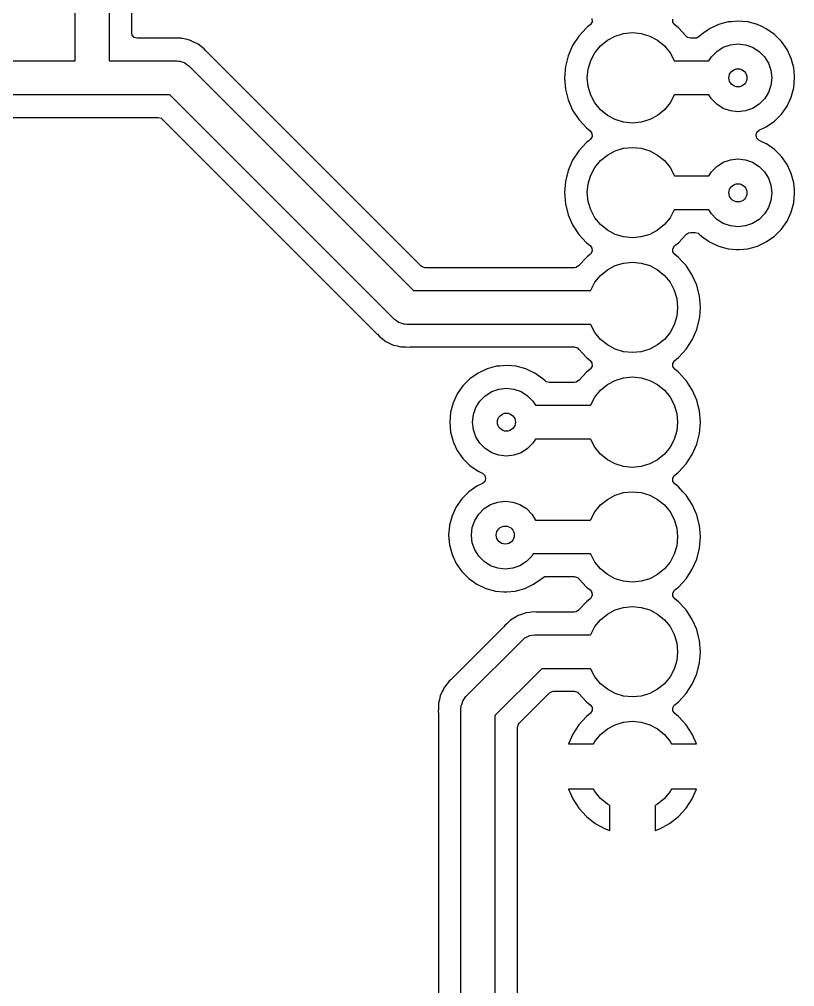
# Model space of a CAD drawing. Extents: x 4.71 to 7.86, y -5.32 to -1.9.
# Drawn here: x 6.054 to 6.729, y -4.109 to -3.266 of the extents above; entities that cross this region are included whole.
import ezdxf

# ---------------------------------------------------------------- set-up
doc = ezdxf.new("R2010")
doc.units = 0
doc.header["$MEASUREMENT"] = 0
doc.layers.add('BLACK', color=7, linetype='CONTINUOUS')

msp = doc.modelspace()

# ---------------------------------------------------------------- linework, layer by layer
at = {"layer": 'BLACK', "linetype": 'CONTINUOUS'}
for p, q in [((6.13202, -3.22625), (6.13202, -3.30244)), ((6.15172, -3.27785), (6.15172, -3.22775)), ((6.10249, -3.30244), (6.10249, -3.23237)), ((6.55298, -3.26833), (6.55162, -3.27072)), ((6.55284, -3.26558), (6.55298, -3.26833)), ((6.6234, -3.26882), (6.62326, -3.26607)), ((6.62501, -3.27105), (6.6234, -3.26882)), ((6.67147, -3.26853), (6.66315, -3.27076)), ((6.67433, -3.26828), (6.67147, -3.26853)), ((6.67147, -3.26853), (6.67147, -3.26853)), ((6.68005, -3.26778), (6.67433, -3.26828)), ((6.68863, -3.26853), (6.68005, -3.26778)), ((6.68005, -3.26778), (6.68005, -3.26778)), ((6.69695, -3.27076), (6.68863, -3.26853)), ((6.15216, -3.27988), (6.15172, -3.27785)), ((6.54797, -3.27359), (6.54134, -3.28079)), ((6.54892, -3.27285), (6.54797, -3.27359)), ((6.55123, -3.27105), (6.54892, -3.27285)), ((6.55162, -3.27072), (6.55123, -3.27105)), ((6.58044, -3.27859), (6.58812, -3.27783)), ((6.58812, -3.27783), (6.5958, -3.27859)), ((6.62827, -3.27359), (6.62501, -3.27105)), ((6.6349, -3.28079), (6.62827, -3.27359)), ((6.65534, -3.2744), (6.64828, -3.27934)), ((6.66315, -3.27076), (6.65534, -3.2744)), ((6.65534, -3.2744), (6.65534, -3.2744)), ((6.66315, -3.27076), (6.66315, -3.27076)), ((6.70085, -3.27258), (6.69695, -3.27076)), ((6.69695, -3.27076), (6.69695, -3.27076)), ((6.69695, -3.27076), (6.69695, -3.27076)), ((6.70476, -3.2744), (6.70085, -3.27258)), ((6.71182, -3.27934), (6.70476, -3.2744)), ((6.70476, -3.2744), (6.70476, -3.2744)), ((6.70476, -3.2744), (6.70476, -3.2744)), ((6.15396, -3.28196), (6.15216, -3.27988)), ((6.1566, -3.28273), (6.15396, -3.28196)), ((6.18733, -3.28273), (6.1566, -3.28273)), ((6.18825, -3.28264), (6.18733, -3.28273)), ((6.18826, -3.28264), (6.18825, -3.28264)), ((6.19154, -3.28273), (6.18826, -3.28264)), ((6.18826, -3.28264), (6.18826, -3.28264)), ((6.19482, -3.28273), (6.19154, -3.28273)), ((6.19483, -3.28273), (6.19482, -3.28273)), ((6.19482, -3.28273), (6.19482, -3.28273)), ((6.19482, -3.28273), (6.19482, -3.28273)), ((6.19482, -3.28273), (6.19482, -3.28273)), ((6.19574, -3.28284), (6.19483, -3.28273)), ((6.19575, -3.28284), (6.19574, -3.28284)), ((6.19894, -3.28364), (6.19575, -3.28284)), ((6.20214, -3.28434), (6.19894, -3.28364)), ((6.20215, -3.28435), (6.20214, -3.28434)), ((6.20214, -3.28434), (6.20214, -3.28434)), ((6.20302, -3.28465), (6.20215, -3.28435)), ((6.20303, -3.28465), (6.20302, -3.28465)), ((6.20569, -3.28598), (6.20303, -3.28465)), ((6.20303, -3.28465), (6.20303, -3.28465)), ((6.20303, -3.28465), (6.20303, -3.28465)), ((6.20597, -3.28611), (6.20569, -3.28598)), ((6.20895, -3.28749), (6.20597, -3.28611)), ((6.54134, -3.28079), (6.53599, -3.28899)), ((6.56028, -3.28936), (6.56625, -3.28446)), ((6.56625, -3.28446), (6.57305, -3.28083)), ((6.57305, -3.28083), (6.58044, -3.27859)), ((6.5958, -3.27859), (6.60319, -3.28083)), ((6.60319, -3.28083), (6.60999, -3.28446)), ((6.60999, -3.28446), (6.61596, -3.28936)), ((6.63494, -3.28085), (6.6349, -3.28079)), ((6.6349, -3.28079), (6.6349, -3.28079)), ((6.6349, -3.28079), (6.6349, -3.28079)), ((6.63499, -3.28089), (6.63494, -3.28085)), ((6.63503, -3.28094), (6.63499, -3.28089)), ((6.63504, -3.28094), (6.63503, -3.28094)), ((6.63615, -3.28196), (6.63504, -3.28094)), ((6.63879, -3.28273), (6.63615, -3.28196)), ((6.64287, -3.28273), (6.63879, -3.28273)), ((6.64391, -3.28262), (6.64287, -3.28273)), ((6.64632, -3.2813), (6.64391, -3.28262)), ((6.64828, -3.27934), (6.64632, -3.2813)), ((6.71493, -3.28245), (6.71182, -3.27934)), ((6.71791, -3.28543), (6.71493, -3.28245)), ((6.72285, -3.29249), (6.71791, -3.28543)), ((6.20895, -3.2875), (6.20895, -3.28749)), ((6.20895, -3.28749), (6.20895, -3.28749)), ((6.20974, -3.28798), (6.20895, -3.2875)), ((6.20974, -3.28799), (6.20974, -3.28798)), ((6.20975, -3.28799), (6.20974, -3.28799)), ((6.2123, -3.29004), (6.20975, -3.28799)), ((6.21248, -3.29018), (6.2123, -3.29004)), ((6.21492, -3.29203), (6.21248, -3.29018)), ((6.21637, -3.29374), (6.21492, -3.29203)), ((6.2165, -3.29389), (6.21637, -3.29374)), ((6.3116, -3.38899), (6.2165, -3.29389)), ((6.53599, -3.28899), (6.53205, -3.29795)), ((6.55538, -3.29533), (6.56028, -3.28936)), ((6.61596, -3.28936), (6.62085, -3.29533)), ((6.65696, -3.29879), (6.66164, -3.29411)), ((6.66164, -3.29411), (6.66724, -3.2906)), ((6.66724, -3.2906), (6.67348, -3.28841)), ((6.67348, -3.28841), (6.68005, -3.28767)), ((6.68005, -3.28767), (6.68662, -3.28841)), ((6.68662, -3.28841), (6.69286, -3.2906)), ((6.69286, -3.2906), (6.69846, -3.29411)), ((6.69846, -3.29411), (6.70313, -3.29879)), ((6.72649, -3.3003), (6.72285, -3.29249)), ((6.72285, -3.29249), (6.72285, -3.29249)), ((6.72285, -3.29249), (6.72285, -3.29249)), ((6.02458, -3.30244), (6.10249, -3.30244)), ((6.13202, -3.30244), (6.19107, -3.30244)), ((6.19107, -3.30244), (6.19259, -3.30256)), ((6.19259, -3.30256), (6.1929, -3.30255)), ((6.1929, -3.30255), (6.19307, -3.3026)), ((6.19307, -3.3026), (6.1935, -3.30264)), ((6.1935, -3.30264), (6.19552, -3.30333)), ((6.19552, -3.30333), (6.19756, -3.30394)), ((6.53205, -3.29795), (6.52965, -3.30744)), ((6.54951, -3.30952), (6.55175, -3.30213)), ((6.55175, -3.30213), (6.55538, -3.29533)), ((6.62085, -3.29533), (6.62449, -3.30213)), ((6.62449, -3.30213), (6.62458, -3.30244)), ((6.62458, -3.30244), (6.65467, -3.30244)), ((6.65467, -3.30244), (6.65696, -3.29879)), ((6.70313, -3.29879), (6.70665, -3.30439)), ((6.72872, -3.30862), (6.72649, -3.3003)), ((6.19756, -3.30394), (6.19781, -3.30411)), ((6.19781, -3.30411), (6.1981, -3.30421)), ((6.1981, -3.30421), (6.19978, -3.30552)), ((6.19978, -3.30552), (6.20151, -3.30676)), ((6.20151, -3.30676), (6.39719, -3.50244)), ((6.52965, -3.30744), (6.52884, -3.3172)), ((6.52965, -3.30744), (6.52965, -3.30744)), ((6.54875, -3.3172), (6.54951, -3.30952)), ((6.70665, -3.30439), (6.70884, -3.31063)), ((6.70884, -3.31063), (6.70958, -3.3172)), ((6.72932, -3.31553), (6.72872, -3.30862)), ((6.52884, -3.3172), (6.52884, -3.3172)), ((6.52884, -3.3172), (6.52965, -3.32696)), ((6.54951, -3.32488), (6.54875, -3.3172)), ((6.70958, -3.3172), (6.70884, -3.32377)), ((6.72872, -3.32578), (6.72947, -3.3172)), ((6.72947, -3.3172), (6.72932, -3.31553)), ((6.72947, -3.3172), (6.72947, -3.3172)), ((6.52965, -3.32696), (6.52965, -3.32696)), ((6.52965, -3.32696), (6.53205, -3.33645)), ((6.55175, -3.33227), (6.54951, -3.32488)), ((6.70884, -3.32377), (6.70665, -3.33001)), ((6.72649, -3.3341), (6.72872, -3.32578)), ((6.11725, -3.33196), (6.02458, -3.33196)), ((6.18496, -3.33196), (6.11725, -3.33196)), ((6.38063, -3.52764), (6.18496, -3.33196)), ((6.53205, -3.33645), (6.53599, -3.34541)), ((6.55538, -3.33907), (6.55175, -3.33227)), ((6.62449, -3.33227), (6.62085, -3.33907)), ((6.62458, -3.33196), (6.62449, -3.33227)), ((6.65467, -3.33196), (6.62458, -3.33196)), ((6.65696, -3.33561), (6.65467, -3.33196)), ((6.66164, -3.34028), (6.65696, -3.33561)), ((6.70313, -3.33561), (6.69846, -3.34028)), ((6.70665, -3.33001), (6.70313, -3.33561)), ((6.72285, -3.34191), (6.72649, -3.3341)), ((6.53599, -3.34541), (6.54134, -3.35361)), ((6.56028, -3.34504), (6.55538, -3.33907)), ((6.56625, -3.34993), (6.56028, -3.34504)), ((6.61596, -3.34504), (6.60999, -3.34993)), ((6.62085, -3.33907), (6.61596, -3.34504)), ((6.66724, -3.3438), (6.66164, -3.34028)), ((6.67348, -3.34599), (6.66724, -3.3438)), ((6.69286, -3.3438), (6.68662, -3.34599)), ((6.69846, -3.34028), (6.69286, -3.3438)), ((6.71791, -3.34897), (6.72285, -3.34191)), ((6.03879, -3.35167), (6.1135, -3.35167)), ((6.1135, -3.35167), (6.11405, -3.35167)), ((6.11405, -3.35167), (6.11484, -3.35173)), ((6.11484, -3.35173), (6.11538, -3.35182)), ((6.11538, -3.35182), (6.11812, -3.35167)), ((6.11812, -3.35167), (6.11825, -3.35167)), ((6.11825, -3.35167), (6.17477, -3.35167)), ((6.17477, -3.35167), (6.17741, -3.35244)), ((6.17741, -3.35244), (6.17822, -3.3531)), ((6.17822, -3.3531), (6.36564, -3.54051)), ((6.54134, -3.35361), (6.5419, -3.35422)), ((6.57305, -3.35357), (6.56625, -3.34993)), ((6.58044, -3.35581), (6.57305, -3.35357)), ((6.60319, -3.35357), (6.5958, -3.35581)), ((6.60999, -3.34993), (6.60319, -3.35357)), ((6.68005, -3.34673), (6.67348, -3.34599)), ((6.68662, -3.34599), (6.68005, -3.34673)), ((6.71182, -3.35506), (6.71791, -3.34897)), ((6.5419, -3.35422), (6.54797, -3.36081)), ((6.54797, -3.36081), (6.55123, -3.36335)), ((6.58812, -3.35657), (6.58044, -3.35581)), ((6.5958, -3.35581), (6.58812, -3.35657)), ((6.69859, -3.36287), (6.70476, -3.36)), ((6.70476, -3.36), (6.71182, -3.35506)), ((6.55123, -3.36335), (6.55284, -3.36558)), ((6.55162, -3.37072), (6.55123, -3.37105)), ((6.55298, -3.36833), (6.55162, -3.37072)), ((6.55284, -3.36558), (6.55298, -3.36833)), ((6.69578, -3.36726), (6.69657, -3.36463)), ((6.69653, -3.3699), (6.69578, -3.36726)), ((6.69859, -3.37172), (6.69653, -3.3699)), ((6.69657, -3.36463), (6.69859, -3.36287)), ((6.54797, -3.37359), (6.54134, -3.38079)), ((6.55037, -3.37172), (6.54797, -3.37359)), ((6.55123, -3.37105), (6.55037, -3.37172)), ((6.57305, -3.38083), (6.58044, -3.37859)), ((6.58044, -3.37859), (6.58812, -3.37783)), ((6.58812, -3.37783), (6.5958, -3.37859)), ((6.5958, -3.37859), (6.60319, -3.38083)), ((6.69925, -3.37203), (6.69859, -3.37172)), ((6.70476, -3.3746), (6.69925, -3.37203)), ((6.70486, -3.37467), (6.70476, -3.3746)), ((6.71182, -3.37954), (6.70486, -3.37467)), ((6.54134, -3.38079), (6.53599, -3.38899)), ((6.56028, -3.38936), (6.56625, -3.38446)), ((6.56625, -3.38446), (6.57305, -3.38083)), ((6.60319, -3.38083), (6.60999, -3.38446)), ((6.60999, -3.38446), (6.61596, -3.38936)), ((6.67348, -3.38861), (6.68005, -3.38787)), ((6.68005, -3.38787), (6.68662, -3.38861)), ((6.71509, -3.38282), (6.71182, -3.37954)), ((6.71791, -3.38563), (6.71509, -3.38282)), ((6.72285, -3.39269), (6.71791, -3.38563)), ((6.40392, -3.4813), (6.3116, -3.38899)), ((6.53599, -3.38899), (6.53205, -3.39795)), ((6.55175, -3.40213), (6.55538, -3.39533)), ((6.55538, -3.39533), (6.56028, -3.38936)), ((6.61596, -3.38936), (6.62085, -3.39533)), ((6.62085, -3.39533), (6.62449, -3.40213)), ((6.65696, -3.39899), (6.66164, -3.39431)), ((6.66164, -3.39431), (6.66724, -3.39079)), ((6.66724, -3.39079), (6.67348, -3.38861)), ((6.68662, -3.38861), (6.69286, -3.39079)), ((6.69286, -3.39079), (6.69846, -3.39431)), ((6.69846, -3.39431), (6.70313, -3.39899)), ((6.72649, -3.40049), (6.72285, -3.39269)), ((6.72285, -3.39269), (6.72285, -3.39269)), ((6.72285, -3.39269), (6.72285, -3.39269)), ((6.53205, -3.39795), (6.52965, -3.40744)), ((6.54951, -3.40952), (6.55175, -3.40213)), ((6.62449, -3.40213), (6.62464, -3.40263)), ((6.62464, -3.40263), (6.65467, -3.40263)), ((6.65467, -3.40263), (6.65696, -3.39899)), ((6.70313, -3.39899), (6.70665, -3.40458)), ((6.70665, -3.40458), (6.70884, -3.41083)), ((6.72872, -3.40881), (6.72649, -3.40049)), ((6.52965, -3.40744), (6.52884, -3.4172)), ((6.52965, -3.40744), (6.52965, -3.40744)), ((6.54875, -3.4172), (6.54951, -3.40952)), ((6.70884, -3.41083), (6.70958, -3.4174)), ((6.72923, -3.41472), (6.72872, -3.40881)), ((6.52884, -3.4172), (6.52884, -3.4172)), ((6.52884, -3.4172), (6.52965, -3.42696)), ((6.54951, -3.42488), (6.54875, -3.4172)), ((6.70958, -3.4174), (6.70884, -3.42397)), ((6.72872, -3.42598), (6.72944, -3.41772)), ((6.72947, -3.4174), (6.72923, -3.41472)), ((6.72944, -3.41772), (6.72947, -3.4174)), ((6.72947, -3.4174), (6.72947, -3.4174)), ((6.52965, -3.42696), (6.52965, -3.42696)), ((6.52965, -3.42696), (6.53205, -3.43645)), ((6.55175, -3.43227), (6.54951, -3.42488)), ((6.70884, -3.42397), (6.70665, -3.43021)), ((6.72649, -3.4343), (6.72872, -3.42598)), ((6.53205, -3.43645), (6.53599, -3.44541)), ((6.55538, -3.43907), (6.55175, -3.43227)), ((6.62449, -3.43227), (6.62085, -3.43907)), ((6.62452, -3.43216), (6.62449, -3.43227)), ((6.65467, -3.43216), (6.62452, -3.43216)), ((6.65696, -3.43581), (6.65467, -3.43216)), ((6.66164, -3.44048), (6.65696, -3.43581)), ((6.70313, -3.43581), (6.69846, -3.44048)), ((6.70665, -3.43021), (6.70313, -3.43581)), ((6.72285, -3.44211), (6.72649, -3.4343)), ((6.53599, -3.44541), (6.54134, -3.45361)), ((6.56028, -3.44504), (6.55538, -3.43907)), ((6.56625, -3.44993), (6.56028, -3.44504)), ((6.61596, -3.44504), (6.60999, -3.44993)), ((6.62085, -3.43907), (6.61596, -3.44504)), ((6.66724, -3.444), (6.66164, -3.44048)), ((6.67348, -3.44618), (6.66724, -3.444)), ((6.68005, -3.44692), (6.67348, -3.44618)), ((6.68662, -3.44618), (6.68005, -3.44692)), ((6.69286, -3.444), (6.68662, -3.44618)), ((6.69846, -3.44048), (6.69286, -3.444)), ((6.71791, -3.44916), (6.72285, -3.44211)), ((6.54134, -3.45361), (6.54134, -3.45361)), ((6.54134, -3.45361), (6.54797, -3.46081)), ((6.57305, -3.45357), (6.56625, -3.44993)), ((6.58044, -3.45581), (6.57305, -3.45357)), ((6.60319, -3.45357), (6.5958, -3.45581)), ((6.60999, -3.44993), (6.60319, -3.45357)), ((6.62827, -3.46081), (6.6349, -3.45361)), ((6.6349, -3.45361), (6.63503, -3.45346)), ((6.6349, -3.45361), (6.6349, -3.45361)), ((6.63503, -3.45346), (6.6351, -3.45352)), ((6.6351, -3.45352), (6.63702, -3.45214)), ((6.63702, -3.45214), (6.63864, -3.45186)), ((6.63864, -3.45186), (6.64287, -3.45186)), ((6.64287, -3.45186), (6.64551, -3.45264)), ((6.64551, -3.45264), (6.64632, -3.45329)), ((6.64632, -3.45329), (6.64828, -3.45525)), ((6.64828, -3.45525), (6.65534, -3.4602)), ((6.70476, -3.4602), (6.71182, -3.45525)), ((6.71182, -3.45525), (6.71791, -3.44916)), ((6.54797, -3.46081), (6.55123, -3.46335)), ((6.55123, -3.46335), (6.55284, -3.46558)), ((6.58812, -3.45657), (6.58044, -3.45581)), ((6.5958, -3.45581), (6.58812, -3.45657)), ((6.62326, -3.46607), (6.62462, -3.46368)), ((6.62462, -3.46368), (6.62501, -3.46335)), ((6.62501, -3.46335), (6.62827, -3.46081)), ((6.65534, -3.4602), (6.66315, -3.46384)), ((6.69695, -3.46384), (6.70476, -3.4602)), ((6.55123, -3.47105), (6.54892, -3.47285)), ((6.55162, -3.47072), (6.55123, -3.47105)), ((6.55298, -3.46833), (6.55162, -3.47072)), ((6.55284, -3.46558), (6.55298, -3.46833)), ((6.6234, -3.46882), (6.62326, -3.46607)), ((6.62501, -3.47105), (6.6234, -3.46882)), ((6.62827, -3.47359), (6.62501, -3.47105)), ((6.66315, -3.46384), (6.67147, -3.46607)), ((6.67147, -3.46607), (6.67867, -3.4667)), ((6.67867, -3.4667), (6.68005, -3.46682)), ((6.68005, -3.46682), (6.68116, -3.46672)), ((6.68005, -3.46682), (6.68005, -3.46682)), ((6.68005, -3.46682), (6.68005, -3.46682)), ((6.68116, -3.46672), (6.68863, -3.46607)), ((6.68863, -3.46607), (6.69695, -3.46384)), ((6.54797, -3.47359), (6.54134, -3.48079)), ((6.54892, -3.47285), (6.54797, -3.47359)), ((6.54797, -3.47359), (6.54797, -3.47359)), ((6.57305, -3.48083), (6.58044, -3.47859)), ((6.58044, -3.47859), (6.58812, -3.47783)), ((6.58812, -3.47783), (6.5958, -3.47859)), ((6.5958, -3.47859), (6.60319, -3.48083)), ((6.63181, -3.47744), (6.62827, -3.47359)), ((6.6349, -3.48079), (6.63181, -3.47744)), ((6.40473, -3.48196), (6.40392, -3.4813)), ((6.40737, -3.48273), (6.40473, -3.48196)), ((6.53744, -3.48273), (6.40737, -3.48273)), ((6.53906, -3.48245), (6.53744, -3.48273)), ((6.54119, -3.48093), (6.53906, -3.48245)), ((6.5412, -3.48094), (6.54119, -3.48093)), ((6.54127, -3.48087), (6.5412, -3.48094)), ((6.5413, -3.48085), (6.54127, -3.48087)), ((6.54134, -3.48079), (6.5413, -3.48085)), ((6.54134, -3.48079), (6.54134, -3.48079)), ((6.54134, -3.48079), (6.54134, -3.48079)), ((6.56028, -3.48936), (6.56625, -3.48446)), ((6.56625, -3.48446), (6.57305, -3.48083)), ((6.60319, -3.48083), (6.60999, -3.48446)), ((6.60999, -3.48446), (6.61596, -3.48936)), ((6.64025, -3.48899), (6.6349, -3.48079)), ((6.64418, -3.49795), (6.64025, -3.48899)), ((6.55175, -3.50213), (6.55538, -3.49533)), ((6.55538, -3.49533), (6.56028, -3.48936)), ((6.61596, -3.48936), (6.62085, -3.49533)), ((6.62085, -3.49533), (6.62449, -3.50213)), ((6.39719, -3.50244), (6.55165, -3.50244)), ((6.55165, -3.50244), (6.55175, -3.50213)), ((6.62449, -3.50213), (6.62673, -3.50952)), ((6.64659, -3.50744), (6.64418, -3.49795)), ((6.62673, -3.50952), (6.62749, -3.5172)), ((6.64683, -3.51033), (6.64659, -3.50744)), ((6.64659, -3.50744), (6.64659, -3.50744)), ((6.6474, -3.5172), (6.64683, -3.51033)), ((6.62749, -3.5172), (6.62673, -3.52488)), ((6.6467, -3.52555), (6.64706, -3.52129)), ((6.64706, -3.52129), (6.6474, -3.5172)), ((6.38236, -3.52888), (6.38063, -3.52764)), ((6.38405, -3.53018), (6.38236, -3.52888)), ((6.38434, -3.53028), (6.38405, -3.53018)), ((6.38459, -3.53046), (6.38434, -3.53028)), ((6.38663, -3.53107), (6.38459, -3.53046)), ((6.38864, -3.53176), (6.38663, -3.53107)), ((6.62673, -3.52488), (6.62449, -3.53227)), ((6.64418, -3.53645), (6.64659, -3.52696)), ((6.64659, -3.52696), (6.6467, -3.52555)), ((6.38907, -3.5318), (6.38864, -3.53176)), ((6.38925, -3.53185), (6.38907, -3.5318)), ((6.38955, -3.53184), (6.38925, -3.53185)), ((6.39107, -3.53196), (6.38955, -3.53184)), ((6.55165, -3.53196), (6.39107, -3.53196)), ((6.55175, -3.53227), (6.55165, -3.53196)), ((6.55538, -3.53907), (6.55175, -3.53227)), ((6.56028, -3.54504), (6.55538, -3.53907)), ((6.62085, -3.53907), (6.61596, -3.54504)), ((6.62449, -3.53227), (6.62085, -3.53907)), ((6.64025, -3.54541), (6.64418, -3.53645)), ((6.36564, -3.54051), (6.36577, -3.54066)), ((6.36577, -3.54066), (6.36723, -3.54237)), ((6.36723, -3.54237), (6.36723, -3.54237)), ((6.36723, -3.54237), (6.36723, -3.54237)), ((6.36723, -3.54237), (6.36723, -3.54237)), ((6.36723, -3.54237), (6.36984, -3.54436)), ((6.36984, -3.54436), (6.36984, -3.54436)), ((6.36984, -3.54436), (6.3724, -3.54641)), ((6.3724, -3.54641), (6.3724, -3.54641)), ((6.3724, -3.54641), (6.37241, -3.54642)), ((6.37241, -3.54642), (6.37319, -3.5469)), ((6.37319, -3.5469), (6.3732, -3.54691)), ((6.3732, -3.54691), (6.37618, -3.54829)), ((6.56625, -3.54993), (6.56028, -3.54504)), ((6.61596, -3.54504), (6.60999, -3.54993)), ((6.6349, -3.55361), (6.64025, -3.54541)), ((6.37618, -3.54829), (6.37912, -3.54974)), ((6.37912, -3.54974), (6.37912, -3.54975)), ((6.37912, -3.54975), (6.37999, -3.55005)), ((6.37999, -3.55005), (6.38, -3.55006)), ((6.38, -3.55006), (6.38, -3.55006)), ((6.38, -3.55006), (6.38, -3.55006)), ((6.38, -3.55006), (6.38, -3.55006)), ((6.38, -3.55006), (6.38321, -3.55076)), ((6.38321, -3.55076), (6.38384, -3.55092)), ((6.38384, -3.55092), (6.38639, -3.55155)), ((6.38639, -3.55155), (6.3864, -3.55155)), ((6.3864, -3.55155), (6.38732, -3.55167)), ((6.38732, -3.55167), (6.38732, -3.55167)), ((6.38732, -3.55167), (6.38732, -3.55167)), ((6.38732, -3.55167), (6.39061, -3.55167)), ((6.39061, -3.55167), (6.39389, -3.55176)), ((6.39389, -3.55176), (6.39481, -3.55167)), ((6.39389, -3.55176), (6.39389, -3.55176)), ((6.39481, -3.55167), (6.53744, -3.55167)), ((6.53744, -3.55167), (6.54008, -3.55244)), ((6.54008, -3.55244), (6.5412, -3.55346)), ((6.5412, -3.55346), (6.5412, -3.55346)), ((6.5412, -3.55346), (6.54125, -3.5535)), ((6.54125, -3.5535), (6.5413, -3.55355)), ((6.5413, -3.55355), (6.54134, -3.55361)), ((6.54134, -3.55361), (6.54134, -3.55361)), ((6.54134, -3.55361), (6.54797, -3.56081)), ((6.57305, -3.55357), (6.56625, -3.54993)), ((6.58044, -3.55581), (6.57305, -3.55357)), ((6.58812, -3.55657), (6.58044, -3.55581)), ((6.5958, -3.55581), (6.58812, -3.55657)), ((6.60319, -3.55357), (6.5958, -3.55581)), ((6.60999, -3.54993), (6.60319, -3.55357)), ((6.62827, -3.56081), (6.6349, -3.55361)), ((6.54797, -3.56081), (6.55123, -3.56335)), ((6.55123, -3.56335), (6.55284, -3.56558)), ((6.62326, -3.56607), (6.62462, -3.56368)), ((6.62462, -3.56368), (6.62501, -3.56335)), ((6.62501, -3.56335), (6.62827, -3.56081)), ((6.46137, -3.57076), (6.45357, -3.5744)), ((6.46969, -3.56853), (6.46137, -3.57076)), ((6.46137, -3.57076), (6.46137, -3.57076)), ((6.47256, -3.56828), (6.46969, -3.56853)), ((6.46969, -3.56853), (6.46969, -3.56853)), ((6.47828, -3.56778), (6.47256, -3.56828)), ((6.48686, -3.56853), (6.47828, -3.56778)), ((6.47828, -3.56778), (6.47828, -3.56778)), ((6.49518, -3.57076), (6.48686, -3.56853)), ((6.49764, -3.57191), (6.49518, -3.57076)), ((6.49518, -3.57076), (6.49518, -3.57076)), ((6.49518, -3.57076), (6.49518, -3.57076)), ((6.50299, -3.5744), (6.49764, -3.57191)), ((6.55123, -3.57105), (6.54797, -3.57359)), ((6.55162, -3.57072), (6.55123, -3.57105)), ((6.55298, -3.56833), (6.55162, -3.57072)), ((6.55284, -3.56558), (6.55298, -3.56833)), ((6.6234, -3.56882), (6.62326, -3.56607)), ((6.62501, -3.57105), (6.6234, -3.56882)), ((6.62827, -3.57359), (6.62501, -3.57105)), ((6.44651, -3.57934), (6.44042, -3.58543)), ((6.45357, -3.5744), (6.44651, -3.57934)), ((6.45357, -3.5744), (6.45357, -3.5744)), ((6.51004, -3.57934), (6.50299, -3.5744)), ((6.50299, -3.5744), (6.50299, -3.5744)), ((6.50299, -3.5744), (6.50299, -3.5744)), ((6.512, -3.5813), (6.51004, -3.57934)), ((6.51004, -3.57934), (6.51004, -3.57934)), ((6.51282, -3.58196), (6.512, -3.5813)), ((6.54119, -3.58093), (6.53906, -3.58245)), ((6.5412, -3.58094), (6.54119, -3.58093)), ((6.54127, -3.58087), (6.5412, -3.58094)), ((6.5413, -3.58085), (6.54127, -3.58087)), ((6.54134, -3.58079), (6.5413, -3.58085)), ((6.54797, -3.57359), (6.54134, -3.58079)), ((6.54134, -3.58079), (6.54134, -3.58079)), ((6.54134, -3.58079), (6.54134, -3.58079)), ((6.54797, -3.57359), (6.54797, -3.57359)), ((6.54797, -3.57359), (6.54797, -3.57359)), ((6.56625, -3.58446), (6.57305, -3.58083)), ((6.57305, -3.58083), (6.58044, -3.57859)), ((6.58044, -3.57859), (6.58812, -3.57783)), ((6.58812, -3.57783), (6.5958, -3.57859)), ((6.5958, -3.57859), (6.60319, -3.58083)), ((6.60319, -3.58083), (6.60999, -3.58446)), ((6.63356, -3.57934), (6.62827, -3.57359)), ((6.6349, -3.58079), (6.63356, -3.57934)), ((6.64025, -3.58899), (6.6349, -3.58079)), ((6.44042, -3.58543), (6.43548, -3.59249)), ((6.46547, -3.5906), (6.47171, -3.58841)), ((6.47171, -3.58841), (6.47828, -3.58767)), ((6.47828, -3.58767), (6.48485, -3.58841)), ((6.48485, -3.58841), (6.49109, -3.5906)), ((6.51546, -3.58273), (6.51282, -3.58196)), ((6.53744, -3.58273), (6.51546, -3.58273)), ((6.53906, -3.58245), (6.53744, -3.58273)), ((6.55538, -3.59533), (6.56028, -3.58936)), ((6.56028, -3.58936), (6.56625, -3.58446)), ((6.60999, -3.58446), (6.61596, -3.58936)), ((6.61596, -3.58936), (6.62085, -3.59533)), ((6.64418, -3.59795), (6.64025, -3.58899)), ((6.43548, -3.59249), (6.43184, -3.6003)), ((6.43548, -3.59249), (6.43548, -3.59249)), ((6.45519, -3.59879), (6.45987, -3.59411)), ((6.45987, -3.59411), (6.46547, -3.5906)), ((6.49109, -3.5906), (6.49669, -3.59411)), ((6.49669, -3.59411), (6.50136, -3.59879)), ((6.55175, -3.60213), (6.55538, -3.59533)), ((6.62085, -3.59533), (6.62449, -3.60213)), ((6.64548, -3.60307), (6.64418, -3.59795)), ((6.43184, -3.6003), (6.42961, -3.60862)), ((6.43184, -3.6003), (6.43184, -3.6003)), ((6.44949, -3.61063), (6.45167, -3.60439)), ((6.45167, -3.60439), (6.45519, -3.59879)), ((6.50136, -3.59879), (6.50365, -3.60244)), ((6.50365, -3.60244), (6.55165, -3.60244)), ((6.55165, -3.60244), (6.55175, -3.60213)), ((6.62449, -3.60213), (6.62673, -3.60952)), ((6.64659, -3.60744), (6.64548, -3.60307)), ((6.42961, -3.60862), (6.42886, -3.6172)), ((6.42961, -3.60862), (6.42961, -3.60862)), ((6.44875, -3.6172), (6.44949, -3.61063)), ((6.62673, -3.60952), (6.62749, -3.6172)), ((6.6474, -3.6172), (6.64659, -3.60744)), ((6.42886, -3.6172), (6.42886, -3.6172)), ((6.42886, -3.6172), (6.42961, -3.62578)), ((6.44949, -3.62377), (6.44875, -3.6172)), ((6.45167, -3.63001), (6.44949, -3.62377)), ((6.62749, -3.6172), (6.62673, -3.62488)), ((6.64659, -3.62696), (6.6474, -3.6172)), ((6.42961, -3.62578), (6.42961, -3.62578)), ((6.42961, -3.62578), (6.43184, -3.6341)), ((6.45519, -3.63561), (6.45167, -3.63001)), ((6.50365, -3.63196), (6.50136, -3.63561)), ((6.55165, -3.63196), (6.50365, -3.63196)), ((6.55175, -3.63227), (6.55165, -3.63196)), ((6.55538, -3.63907), (6.55175, -3.63227)), ((6.62449, -3.63227), (6.62085, -3.63907)), ((6.62673, -3.62488), (6.62449, -3.63227)), ((6.64418, -3.63645), (6.64659, -3.62696)), ((6.43184, -3.6341), (6.43184, -3.6341)), ((6.43184, -3.6341), (6.43184, -3.6341)), ((6.43184, -3.6341), (6.43222, -3.63492)), ((6.43222, -3.63492), (6.43548, -3.64191)), ((6.45987, -3.64028), (6.45519, -3.63561)), ((6.46547, -3.6438), (6.45987, -3.64028)), ((6.49669, -3.64028), (6.49109, -3.6438)), ((6.50136, -3.63561), (6.49669, -3.64028)), ((6.56028, -3.64504), (6.55538, -3.63907)), ((6.62085, -3.63907), (6.61596, -3.64504)), ((6.64025, -3.64541), (6.64418, -3.63645)), ((6.43548, -3.64191), (6.43548, -3.64191)), ((6.43548, -3.64191), (6.44042, -3.64897)), ((6.44042, -3.64897), (6.44651, -3.65506)), ((6.47171, -3.64599), (6.46547, -3.6438)), ((6.47828, -3.64673), (6.47171, -3.64599)), ((6.48485, -3.64599), (6.47828, -3.64673)), ((6.49109, -3.6438), (6.48485, -3.64599)), ((6.56625, -3.64993), (6.56028, -3.64504)), ((6.61596, -3.64504), (6.60999, -3.64993)), ((6.6349, -3.65361), (6.64025, -3.64541)), ((6.44651, -3.65506), (6.45357, -3.66)), ((6.57305, -3.65357), (6.56625, -3.64993)), ((6.58044, -3.65581), (6.57305, -3.65357)), ((6.58812, -3.65657), (6.58044, -3.65581)), ((6.5958, -3.65581), (6.58812, -3.65657)), ((6.60319, -3.65357), (6.5958, -3.65581)), ((6.60999, -3.64993), (6.60319, -3.65357)), ((6.62827, -3.66081), (6.6349, -3.65361)), ((6.45357, -3.66), (6.4555, -3.6609)), ((6.4555, -3.6609), (6.45734, -3.66176)), ((6.45734, -3.66176), (6.4594, -3.66358)), ((6.4594, -3.66358), (6.46016, -3.66622)), ((6.62326, -3.66607), (6.62462, -3.66368)), ((6.62462, -3.66368), (6.62501, -3.66335)), ((6.62501, -3.66335), (6.62827, -3.66081)), ((6.45258, -3.67283), (6.44553, -3.67777)), ((6.45734, -3.67061), (6.45258, -3.67283)), ((6.45258, -3.67283), (6.45258, -3.67283)), ((6.45936, -3.66885), (6.45734, -3.67061)), ((6.46016, -3.66622), (6.45936, -3.66885)), ((6.6234, -3.66882), (6.62326, -3.66607)), ((6.62501, -3.67105), (6.6234, -3.66882)), ((6.62827, -3.67359), (6.62501, -3.67105)), ((6.63211, -3.67777), (6.62827, -3.67359)), ((6.44553, -3.67777), (6.43943, -3.68386)), ((6.56625, -3.68446), (6.57305, -3.68083)), ((6.57305, -3.68083), (6.58044, -3.67859)), ((6.58044, -3.67859), (6.58812, -3.67783)), ((6.58812, -3.67783), (6.5958, -3.67859)), ((6.5958, -3.67859), (6.60319, -3.68083)), ((6.60319, -3.68083), (6.60999, -3.68446)), ((6.6349, -3.68079), (6.63211, -3.67777)), ((6.64025, -3.68899), (6.6349, -3.68079)), ((6.43449, -3.69091), (6.43085, -3.69872)), ((6.43943, -3.68386), (6.43449, -3.69091)), ((6.43449, -3.69091), (6.43449, -3.69091)), ((6.45888, -3.69254), (6.46448, -3.68902)), ((6.46448, -3.68902), (6.47072, -3.68684)), ((6.47072, -3.68684), (6.47729, -3.6861)), ((6.47729, -3.6861), (6.48386, -3.68684)), ((6.48386, -3.68684), (6.4901, -3.68902)), ((6.4901, -3.68902), (6.4957, -3.69254)), ((6.55538, -3.69533), (6.56028, -3.68936)), ((6.56028, -3.68936), (6.56625, -3.68446)), ((6.60999, -3.68446), (6.61596, -3.68936)), ((6.61596, -3.68936), (6.62085, -3.69533)), ((6.64418, -3.69795), (6.64025, -3.68899)), ((6.43085, -3.69872), (6.42862, -3.70704)), ((6.43085, -3.69872), (6.43085, -3.69872)), ((6.45069, -3.70281), (6.45421, -3.69721)), ((6.45421, -3.69721), (6.45888, -3.69254)), ((6.4957, -3.69254), (6.50038, -3.69721)), ((6.50038, -3.69721), (6.50366, -3.70244)), ((6.55175, -3.70213), (6.55538, -3.69533)), ((6.62085, -3.69533), (6.62449, -3.70213)), ((6.64659, -3.70744), (6.64418, -3.69795)), ((6.42859, -3.70744), (6.42787, -3.71562)), ((6.42862, -3.70704), (6.42859, -3.70744)), ((6.42862, -3.70704), (6.42862, -3.70704)), ((6.44851, -3.70905), (6.45069, -3.70281)), ((6.50366, -3.70244), (6.55165, -3.70244)), ((6.55165, -3.70244), (6.55175, -3.70213)), ((6.62449, -3.70213), (6.62673, -3.70952)), ((6.6468, -3.71001), (6.64659, -3.70744)), ((6.64659, -3.70744), (6.64659, -3.70744)), ((6.42787, -3.71562), (6.42787, -3.71562)), ((6.42787, -3.71562), (6.42862, -3.72421)), ((6.44776, -3.71562), (6.44851, -3.70905)), ((6.44851, -3.72219), (6.44776, -3.71562)), ((6.62673, -3.70952), (6.62749, -3.7172)), ((6.6474, -3.7172), (6.6468, -3.71001)), ((6.42862, -3.72421), (6.42862, -3.72421)), ((6.42862, -3.72421), (6.43085, -3.73253)), ((6.45069, -3.72844), (6.44851, -3.72219)), ((6.62673, -3.72488), (6.62449, -3.73227)), ((6.62749, -3.7172), (6.62673, -3.72488)), ((6.64659, -3.72696), (6.6474, -3.7172)), ((6.43085, -3.73253), (6.43085, -3.73253)), ((6.43085, -3.73253), (6.43085, -3.73253)), ((6.43085, -3.73253), (6.43182, -3.7346)), ((6.45421, -3.73403), (6.45069, -3.72844)), ((6.50168, -3.73196), (6.50038, -3.73403)), ((6.55165, -3.73196), (6.50168, -3.73196)), ((6.55175, -3.73227), (6.55165, -3.73196)), ((6.55538, -3.73907), (6.55175, -3.73227)), ((6.62449, -3.73227), (6.62085, -3.73907)), ((6.64418, -3.73645), (6.64659, -3.72696)), ((6.43182, -3.7346), (6.43449, -3.74033)), ((6.43449, -3.74033), (6.43449, -3.74033)), ((6.43449, -3.74033), (6.43943, -3.74739)), ((6.45888, -3.73871), (6.45421, -3.73403)), ((6.46448, -3.74223), (6.45888, -3.73871)), ((6.4957, -3.73871), (6.4901, -3.74223)), ((6.50038, -3.73403), (6.4957, -3.73871)), ((6.56028, -3.74504), (6.55538, -3.73907)), ((6.62085, -3.73907), (6.61596, -3.74504)), ((6.64025, -3.74541), (6.64418, -3.73645)), ((6.43943, -3.74739), (6.44553, -3.75348)), ((6.47072, -3.74441), (6.46448, -3.74223)), ((6.47729, -3.74515), (6.47072, -3.74441)), ((6.48386, -3.74441), (6.47729, -3.74515)), ((6.4901, -3.74223), (6.48386, -3.74441)), ((6.56625, -3.74993), (6.56028, -3.74504)), ((6.57305, -3.75357), (6.56625, -3.74993)), ((6.60999, -3.74993), (6.60319, -3.75357)), ((6.61596, -3.74504), (6.60999, -3.74993)), ((6.6349, -3.75361), (6.64025, -3.74541)), ((6.44553, -3.75348), (6.45258, -3.75842)), ((6.45258, -3.75842), (6.46039, -3.76206)), ((6.4942, -3.76206), (6.502, -3.75842)), ((6.502, -3.75842), (6.50906, -3.75348)), ((6.50906, -3.75348), (6.50944, -3.7531)), ((6.50944, -3.7531), (6.51186, -3.75178)), ((6.51186, -3.75178), (6.5129, -3.75167)), ((6.5129, -3.75167), (6.53744, -3.75167)), ((6.53744, -3.75167), (6.54008, -3.75244)), ((6.54008, -3.75244), (6.5412, -3.75346)), ((6.5412, -3.75346), (6.5412, -3.75346)), ((6.5412, -3.75346), (6.54125, -3.7535)), ((6.54125, -3.7535), (6.5413, -3.75355)), ((6.5413, -3.75355), (6.54134, -3.75361)), ((6.54134, -3.75361), (6.54134, -3.75361)), ((6.54134, -3.75361), (6.54797, -3.76081)), ((6.58044, -3.75581), (6.57305, -3.75357)), ((6.58812, -3.75657), (6.58044, -3.75581)), ((6.5958, -3.75581), (6.58812, -3.75657)), ((6.60319, -3.75357), (6.5958, -3.75581)), ((6.62827, -3.76081), (6.6349, -3.75361)), ((6.46039, -3.76206), (6.46871, -3.76429)), ((6.46871, -3.76429), (6.4759, -3.76492)), ((6.4759, -3.76492), (6.47729, -3.76504)), ((6.47729, -3.76504), (6.47869, -3.76492)), ((6.47729, -3.76504), (6.47729, -3.76504)), ((6.47729, -3.76504), (6.47729, -3.76504)), ((6.47869, -3.76492), (6.48587, -3.76429)), ((6.48587, -3.76429), (6.4942, -3.76206)), ((6.54797, -3.76081), (6.55123, -3.76335)), ((6.55123, -3.76335), (6.55284, -3.76558)), ((6.55284, -3.76558), (6.55298, -3.76833)), ((6.62326, -3.76607), (6.62462, -3.76368)), ((6.6234, -3.76882), (6.62326, -3.76607)), ((6.62462, -3.76368), (6.62501, -3.76335)), ((6.62501, -3.76335), (6.62827, -3.76081)), ((6.54797, -3.77359), (6.54134, -3.78079)), ((6.55123, -3.77105), (6.54797, -3.77359)), ((6.55162, -3.77072), (6.55123, -3.77105)), ((6.55298, -3.76833), (6.55162, -3.77072)), ((6.62501, -3.77105), (6.6234, -3.76882)), ((6.62827, -3.77359), (6.62501, -3.77105)), ((6.63384, -3.77964), (6.62827, -3.77359)), ((6.49458, -3.78355), (6.49149, -3.78468)), ((6.49548, -3.78334), (6.49458, -3.78355)), ((6.49458, -3.78355), (6.49458, -3.78355)), ((6.49549, -3.78334), (6.49548, -3.78334)), ((6.49875, -3.78298), (6.49549, -3.78334)), ((6.502, -3.78254), (6.49875, -3.78298)), ((6.50424, -3.78272), (6.502, -3.78254)), ((6.502, -3.78254), (6.502, -3.78254)), ((6.502, -3.78254), (6.502, -3.78254)), ((6.50444, -3.78273), (6.50424, -3.78272)), ((6.53744, -3.78273), (6.50444, -3.78273)), ((6.53906, -3.78245), (6.53744, -3.78273)), ((6.54119, -3.78092), (6.53906, -3.78245)), ((6.5412, -3.78094), (6.54119, -3.78092)), ((6.54127, -3.78087), (6.5412, -3.78094)), ((6.5413, -3.78085), (6.54127, -3.78087)), ((6.54134, -3.78079), (6.5413, -3.78085)), ((6.54134, -3.78079), (6.54134, -3.78079)), ((6.54134, -3.78079), (6.54134, -3.78079)), ((6.56625, -3.78446), (6.57305, -3.78083)), ((6.57305, -3.78083), (6.58044, -3.77859)), ((6.58044, -3.77859), (6.58812, -3.77783)), ((6.58812, -3.77783), (6.5958, -3.77859)), ((6.5958, -3.77859), (6.60319, -3.78083)), ((6.60319, -3.78083), (6.60999, -3.78446)), ((6.6349, -3.78079), (6.63384, -3.77964)), ((6.64025, -3.78899), (6.6349, -3.78079)), ((6.48122, -3.79018), (6.4789, -3.7925)), ((6.48123, -3.79017), (6.48122, -3.79018)), ((6.48122, -3.79018), (6.48122, -3.79018)), ((6.48195, -3.7896), (6.48123, -3.79017)), ((6.48196, -3.7896), (6.48195, -3.7896)), ((6.48477, -3.78791), (6.48196, -3.7896)), ((6.48196, -3.7896), (6.48196, -3.7896)), ((6.48754, -3.78614), (6.48477, -3.78791)), ((6.48755, -3.78613), (6.48754, -3.78614)), ((6.48838, -3.78574), (6.48755, -3.78613)), ((6.49149, -3.78468), (6.48838, -3.78573)), ((6.48838, -3.78573), (6.48838, -3.78573)), ((6.48838, -3.78573), (6.48838, -3.78574)), ((6.55538, -3.79533), (6.56028, -3.78936)), ((6.56028, -3.78936), (6.56625, -3.78446)), ((6.60999, -3.78446), (6.61596, -3.78936)), ((6.61596, -3.78936), (6.62085, -3.79533)), ((6.64418, -3.79795), (6.64025, -3.78899)), ((6.47592, -3.79547), (6.43012, -3.84128)), ((6.47651, -3.79476), (6.47592, -3.79547)), ((6.47652, -3.79475), (6.47651, -3.79476)), ((6.4789, -3.7925), (6.47652, -3.79475)), ((6.47652, -3.79475), (6.47652, -3.79475)), ((6.55175, -3.80213), (6.55538, -3.79533)), ((6.62085, -3.79533), (6.62449, -3.80213)), ((6.64543, -3.80286), (6.64418, -3.79795)), ((6.44299, -3.85627), (6.4925, -3.80676)), ((6.4925, -3.80676), (6.49367, -3.80577)), ((6.49367, -3.80577), (6.49387, -3.80555)), ((6.49387, -3.80555), (6.49404, -3.80546)), ((6.49404, -3.80546), (6.49436, -3.80518)), ((6.49436, -3.80518), (6.49628, -3.80425)), ((6.49628, -3.80425), (6.49815, -3.80324)), ((6.49815, -3.80324), (6.49845, -3.80318)), ((6.49845, -3.80318), (6.49873, -3.80305)), ((6.49873, -3.80305), (6.50084, -3.80279)), ((6.50084, -3.80279), (6.50294, -3.80244)), ((6.50294, -3.80244), (6.55165, -3.80244)), ((6.55165, -3.80244), (6.55175, -3.80213)), ((6.62449, -3.80213), (6.62673, -3.80952)), ((6.64659, -3.80744), (6.64543, -3.80286)), ((6.6474, -3.8172), (6.64659, -3.80744)), ((6.62673, -3.80952), (6.62749, -3.8172)), ((6.62749, -3.8172), (6.62673, -3.82488)), ((6.64734, -3.81786), (6.6474, -3.8172)), ((6.62673, -3.82488), (6.62449, -3.83227)), ((6.64663, -3.82647), (6.64734, -3.81786)), ((6.50906, -3.83196), (6.46819, -3.87283)), ((6.55165, -3.83196), (6.50906, -3.83196)), ((6.55175, -3.83227), (6.55165, -3.83196)), ((6.55538, -3.83907), (6.55175, -3.83227)), ((6.62449, -3.83227), (6.62085, -3.83907)), ((6.64418, -3.83645), (6.64659, -3.82696)), ((6.64659, -3.82696), (6.64663, -3.82647)), ((6.42826, -3.84287), (6.42627, -3.84548)), ((6.42997, -3.84141), (6.42826, -3.84287)), ((6.43012, -3.84128), (6.42997, -3.84141)), ((6.56028, -3.84504), (6.55538, -3.83907)), ((6.62085, -3.83907), (6.61596, -3.84504)), ((6.64025, -3.84541), (6.64418, -3.83645)), ((6.42306, -3.85026), (6.42234, -3.85182)), ((6.42372, -3.84884), (6.42306, -3.85026)), ((6.42421, -3.84805), (6.42372, -3.84883)), ((6.42372, -3.84883), (6.42372, -3.84884)), ((6.42372, -3.84884), (6.42372, -3.84884)), ((6.42627, -3.84548), (6.42421, -3.84804)), ((6.42421, -3.84804), (6.42421, -3.84804)), ((6.42421, -3.84804), (6.42421, -3.84805)), ((6.56625, -3.84993), (6.56028, -3.84504)), ((6.57305, -3.85357), (6.56625, -3.84993)), ((6.60999, -3.84993), (6.60319, -3.85357)), ((6.61596, -3.84504), (6.60999, -3.84993)), ((6.6349, -3.85361), (6.64025, -3.84541)), ((6.41987, -3.85885), (6.41907, -3.86203)), ((6.42057, -3.85564), (6.41987, -3.85885)), ((6.42088, -3.85477), (6.42057, -3.85564)), ((6.42057, -3.85564), (6.42057, -3.85564)), ((6.42057, -3.85564), (6.42057, -3.85564)), ((6.42187, -3.85277), (6.42088, -3.85476)), ((6.42088, -3.85476), (6.42088, -3.85476)), ((6.42088, -3.85476), (6.42088, -3.85477)), ((6.42234, -3.85182), (6.42187, -3.85277)), ((6.44034, -3.85998), (6.44044, -3.85969)), ((6.44044, -3.85969), (6.44175, -3.85801)), ((6.44175, -3.85801), (6.44299, -3.85627)), ((6.48933, -3.87956), (6.51579, -3.8531)), ((6.51579, -3.8531), (6.5182, -3.85178)), ((6.5182, -3.85178), (6.51924, -3.85167)), ((6.51924, -3.85167), (6.53744, -3.85167)), ((6.53744, -3.85167), (6.54008, -3.85244)), ((6.54008, -3.85244), (6.5412, -3.85346)), ((6.5412, -3.85346), (6.5412, -3.85346)), ((6.5412, -3.85346), (6.54125, -3.8535)), ((6.54125, -3.8535), (6.5413, -3.85355)), ((6.5413, -3.85355), (6.54134, -3.85361)), ((6.54134, -3.85361), (6.54134, -3.85361)), ((6.54134, -3.85361), (6.54797, -3.86081)), ((6.58044, -3.85581), (6.57305, -3.85357)), ((6.58812, -3.85657), (6.58044, -3.85581)), ((6.5958, -3.85581), (6.58812, -3.85657)), ((6.60319, -3.85357), (6.5958, -3.85581)), ((6.62827, -3.86081), (6.6349, -3.85361)), ((6.41896, -3.86625), (6.41887, -3.86953)), ((6.41907, -3.86204), (6.41896, -3.86296)), ((6.41896, -3.86296), (6.41896, -3.86297)), ((6.41896, -3.86297), (6.41896, -3.86625)), ((6.41907, -3.86203), (6.41907, -3.86204)), ((6.43866, -3.86671), (6.43879, -3.86519)), ((6.43866, -4.34682), (6.43866, -3.86671)), ((6.43878, -3.86489), (6.43883, -3.86471)), ((6.43879, -3.86519), (6.43878, -3.86489)), ((6.43883, -3.86471), (6.43887, -3.86428)), ((6.43887, -3.86428), (6.43956, -3.86227)), ((6.43956, -3.86227), (6.44016, -3.86023)), ((6.44016, -3.86023), (6.44034, -3.85998)), ((6.54797, -3.86081), (6.54797, -3.86081)), ((6.54797, -3.86081), (6.54797, -3.86081)), ((6.54797, -3.86081), (6.55125, -3.86336)), ((6.55125, -3.86336), (6.55285, -3.86559)), ((6.55285, -3.86559), (6.553, -3.86834)), ((6.62324, -3.86608), (6.6246, -3.8637)), ((6.62339, -3.86883), (6.62324, -3.86608)), ((6.6246, -3.8637), (6.62499, -3.86336)), ((6.62499, -3.86336), (6.62827, -3.86081)), ((6.41887, -3.86953), (6.41887, -3.86953)), ((6.41887, -3.86953), (6.41896, -3.87045)), ((6.41896, -3.87045), (6.41896, -4.33663)), ((6.46819, -3.87283), (6.46819, -4.35293)), ((6.54799, -3.8736), (6.54136, -3.8808)), ((6.55125, -3.87106), (6.54799, -3.8736)), ((6.54799, -3.8736), (6.54799, -3.8736)), ((6.55163, -3.87073), (6.55125, -3.87106)), ((6.553, -3.86834), (6.55163, -3.87073)), ((6.62499, -3.87106), (6.62339, -3.86883)), ((6.62825, -3.8736), (6.62499, -3.87106)), ((6.63488, -3.8808), (6.62825, -3.8736)), ((6.62825, -3.8736), (6.62825, -3.8736)), ((6.4879, -3.88301), (6.48867, -3.88037)), ((6.4879, -3.9172), (6.4879, -3.88301)), ((6.48867, -3.88037), (6.48933, -3.87956)), ((6.54136, -3.8808), (6.536, -3.889)), ((6.56028, -3.88936), (6.56625, -3.88446)), ((6.56625, -3.88446), (6.57305, -3.88083)), ((6.57305, -3.88083), (6.58044, -3.87859)), ((6.58044, -3.87859), (6.58812, -3.87783)), ((6.58812, -3.87783), (6.5958, -3.87859)), ((6.5958, -3.87859), (6.60319, -3.88083)), ((6.60319, -3.88083), (6.60999, -3.88446)), ((6.60999, -3.88446), (6.61596, -3.88936)), ((6.64023, -3.889), (6.63488, -3.8808)), ((6.536, -3.889), (6.53227, -3.89751)), ((6.55538, -3.89533), (6.56028, -3.88936)), ((6.61596, -3.88936), (6.62085, -3.89533)), ((6.64397, -3.89751), (6.64023, -3.889)), ((6.53227, -3.89751), (6.53227, -3.89751)), ((6.53227, -3.89751), (6.55421, -3.89751)), ((6.55421, -3.89751), (6.55538, -3.89533)), ((6.62085, -3.89533), (6.62202, -3.89751)), ((6.62202, -3.89751), (6.64397, -3.89751)), ((6.64397, -3.89751), (6.64397, -3.89751)), ((6.4879, -3.93688), (6.4879, -3.9172)), ((6.4879, -4.34919), (6.4879, -3.93688)), ((6.55421, -3.93688), (6.53227, -3.93688)), ((6.53227, -3.93688), (6.536, -3.9454)), ((6.55538, -3.93907), (6.55421, -3.93688)), ((6.56028, -3.94504), (6.55538, -3.93907)), ((6.62085, -3.93907), (6.61596, -3.94504)), ((6.62202, -3.93688), (6.62085, -3.93907)), ((6.64397, -3.93688), (6.62202, -3.93688)), ((6.64023, -3.9454), (6.64397, -3.93688)), ((6.536, -3.9454), (6.54136, -3.9536)), ((6.56625, -3.94993), (6.56028, -3.94504)), ((6.56843, -3.9511), (6.56625, -3.94993)), ((6.56843, -3.97288), (6.56843, -3.9511)), ((6.60999, -3.94993), (6.6078, -3.9511)), ((6.6078, -3.9511), (6.6078, -3.97288)), ((6.61596, -3.94504), (6.60999, -3.94993)), ((6.63488, -3.9536), (6.64023, -3.9454)), ((6.54136, -3.9536), (6.54799, -3.9608)), ((6.54799, -3.9608), (6.54799, -3.9608)), ((6.54799, -3.9608), (6.55571, -3.96681)), ((6.62053, -3.96681), (6.62825, -3.9608)), ((6.62825, -3.9608), (6.63488, -3.9536)), ((6.62825, -3.9608), (6.62825, -3.9608)), ((6.55571, -3.96681), (6.55571, -3.96681)), ((6.55571, -3.96681), (6.56432, -3.97147)), ((6.61192, -3.97147), (6.62053, -3.96681)), ((6.62053, -3.96681), (6.62053, -3.96681)), ((6.56432, -3.97147), (6.56432, -3.97147)), ((6.56432, -3.97147), (6.56843, -3.97288)), ((6.6078, -3.97288), (6.61192, -3.97147)), ((6.61192, -3.97147), (6.61192, -3.97147))]:
    msp.add_line(p, q, dxfattribs=at)
at = {"layer": 'BLACK'}
for centre in [(6.68005, -3.3172), (6.68005, -3.4174), (6.47828, -3.6172), (6.47729, -3.71562)]:
    msp.add_circle(centre, 0.00787, dxfattribs=at)

doc.saveas('drawing.dxf')
